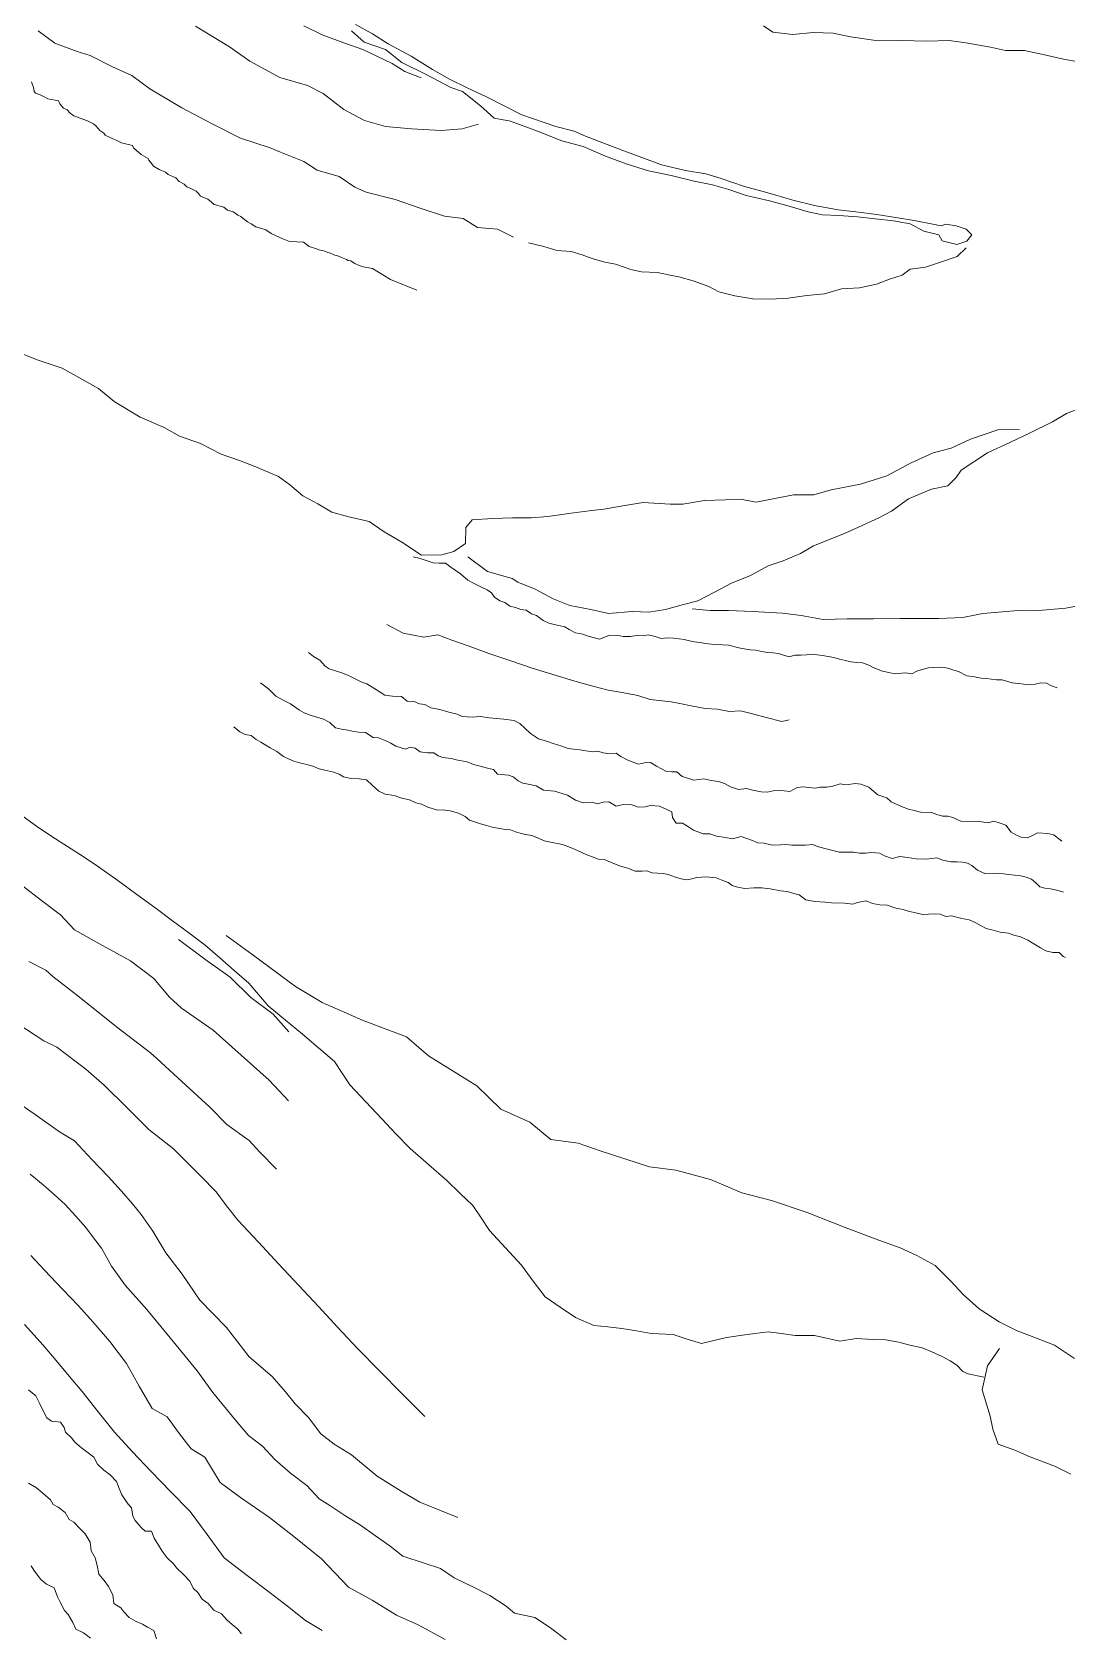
# Model space of a CAD drawing. Extents: x 683321 to 688873, y 7661944 to 7668387.
# Drawn here: x 687029.7 to 687240.8, y 7667117 to 7667443.6 of the extents above; entities that cross this region are included whole.
import ezdxf

# ---------------------------------------------------------------- set-up
doc = ezdxf.new("R2010")
doc.units = 0
doc.header["$MEASUREMENT"] = 0
doc.layers.add('01 CRESTA_Line', color=3, linetype='Continuous', lineweight=20)

msp = doc.modelspace()

# ---------------------------------------------------------------- linework, layer by layer
at = {"layer": '01 CRESTA_Line'}
for points in [[(687127.88, 7667401.73, 4240.23), (687124.66, 7667403.33, 4240.25), (687120.54, 7667403.69, 4240.28), (687117.65, 7667405.52, 4240.34), (687113.86, 7667405.98, 4240.35), (687108.85, 7667407.65, 4240.36), (687103.75, 7667409.41, 4240.38), (687097.85, 7667410.92, 4240.43), (687095.54, 7667411.93, 4240.46), (687092.33, 7667414.06, 4240.48), (687087.86, 7667415.35, 4240.49), (687085.11, 7667417.15, 4240.49), (687080.35, 7667419.04, 4240.49), (687078.23, 7667419.92, 4240.47), (687072.19, 7667421.93, 4240.45), (687066.42, 7667424.83, 4240.4), (687060.23, 7667428.11, 4240.38), (687053.68, 7667431.97, 4240.38), (687050.07, 7667434.67, 4240.38), (687046.12, 7667436.44, 4240.45), (687041.53, 7667438.74, 4240.54), (687038.92, 7667439.61, 4240.58), (687034.35, 7667441.32, 4240.63), (687030.95, 7667443.78, 4240.64)], [(687120.76, 7667424.75, 4251.59), (687117.41, 7667423.8, 4251.8), (687113.16, 7667423.48, 4251.92), (687107.13, 7667423.8, 4252.32), (687101.78, 7667424.29, 4252.93), (687097.52, 7667425.53, 4252.88), (687093.26, 7667427.76, 4252.82), (687089.08, 7667431.02, 4252.76), (687085.9, 7667432.68, 4252.72), (687080.22, 7667434.28, 4252.65), (687074.14, 7667437.64, 4252.57), (687069.97, 7667440.56, 4252.51), (687063.06, 7667444.78, 4252.41)], [(687109.05, 7667434.22, 4252.96), (687105.77, 7667435.48, 4253.3), (687103.14, 7667437.11, 4253.67), (687100, 7667438.64, 4254.04), (687097.16, 7667440, 4254.34), (687093.29, 7667441.36, 4254.72), (687088.9, 7667443, 4255.14), (687085.15, 7667444.85, 4255.57)], [(687095.68, 7667445.09, 4256.82), (687099.15, 7667443.16, 4256.4), (687102.33, 7667441.15, 4255.99), (687107, 7667438.62, 4255.45), (687111.36, 7667435.92, 4254.74), (687114.82, 7667433.96, 4254.34), (687118.44, 7667432.19, 4253.98), (687122.4, 7667430.33, 4253.61), (687126, 7667428.49, 4253.34), (687129.59, 7667426.66, 4253.01), (687134.34, 7667425.05, 4252.54), (687136.57, 7667424.28, 4252.33), (687140.26, 7667423.31, 4251.92), (687142.61, 7667422.32, 4251.75), (687146.15, 7667420.99, 4251.41), (687149.84, 7667419.54, 4251.13), (687153.53, 7667418.19, 4250.73), (687158.12, 7667416.5, 4250.28), (687163, 7667415.32, 4249.67), (687167.15, 7667414.62, 4249.13), (687170.28, 7667413.67, 4248.81), (687175.02, 7667412.04, 4248.41), (687178.54, 7667411.13, 4247.9), (687181.23, 7667410.38, 4247.62), (687184.89, 7667409.27, 4247.42), (687189.33, 7667408.19, 4247.08), (687194.13, 7667407.31, 4246.54), (687197.74, 7667406.88, 4246.23), (687202.06, 7667406.32, 4245.94), (687206.33, 7667405.66, 4245.5), (687209.63, 7667405.12, 4245.28), (687213.81, 7667404.28, 4244.8), (687215.16, 7667404.05, 4244.51), (687216.1, 7667404.39, 4243.95), (687218.25, 7667404.01, 4243.72), (687220.27, 7667403.35, 4243.45), (687221.38, 7667402.2, 4243.26), (687220.38, 7667400.89, 4243.24), (687218.38, 7667400.22, 4243.31), (687215.35, 7667400.99, 4243.59), (687214.7, 7667402.17, 4244.3), (687211.59, 7667402.97, 4244.82), (687208.81, 7667404.45, 4245.26), (687205.42, 7667405.02, 4245.51), (687201.69, 7667405.42, 4245.83), (687198.12, 7667405.83, 4246.08), (687194.25, 7667406.16, 4246.46), (687190.95, 7667406.25, 4246.78), (687188.01, 7667406.89, 4247), (687183.69, 7667408.19, 4247.3), (687180.14, 7667409.13, 4247.68), (687175.39, 7667410.18, 4248.14), (687171.85, 7667411.43, 4248.54), (687168.51, 7667412.42, 4248.85), (687164.74, 7667413.17, 4249.35), (687160.09, 7667414.3, 4249.96), (687155.45, 7667415.23, 4250.4), (687150.86, 7667416.66, 4250.91), (687146.65, 7667418.22, 4251.25), (687142.11, 7667420.22, 4251.66), (687137.75, 7667421.35, 4252.11), (687132.81, 7667423.35, 4252.57), (687127.3, 7667425.36, 4253.09), (687123.93, 7667425.99, 4253.47), (687121.15, 7667428.48, 4253.62), (687117.5, 7667431.41, 4253.89), (687115.12, 7667432.27, 4254.23), (687110.06, 7667434.88, 4254.86), (687105.12, 7667437.33, 4255.53), (687101.81, 7667440.02, 4255.93), (687097.47, 7667441.46, 4256.53), (687094.85, 7667443.81, 4256.86)], [(687178.94, 7667444.83, 4250.05), (687180.83, 7667443.5, 4250.02), (687184.88, 7667443.08, 4249.98), (687189.04, 7667443.47, 4249.95), (687193.11, 7667443.31, 4249.86), (687196.63, 7667442.61, 4249.65), (687202.28, 7667441.79, 4249.77), (687207.08, 7667441.86, 4249.72), (687212.26, 7667441.71, 4249.72), (687216.82, 7667441.82, 4249.74), (687220.17, 7667441.36, 4249.75), (687225.25, 7667440.49, 4249.8), (687228.25, 7667439.76, 4249.86), (687232.14, 7667439.76, 4249.87), (687236.21, 7667438.93, 4249.94), (687240.12, 7667438.03, 4249.98), (687243.19, 7667437.46, 4250)], [(687108.16, 7667390.9, 4230.79), (687102.84, 7667393.1, 4230.6), (687099.16, 7667395.35, 4230.48), (687097.24, 7667395.63, 4231.02), (687096.39, 7667395.94, 4231.07), (687095.55, 7667396.32, 4231.17), (687095.19, 7667396.55, 4231.28), (687094.73, 7667396.89, 4231.19), (687094.16, 7667396.98, 4231.17), (687093.85, 7667397.13, 4231.1), (687093.13, 7667397.4, 4231.2), (687092.53, 7667397.7, 4231.07), (687092.01, 7667397.91, 4231.09), (687091.45, 7667398.05, 4231.03), (687090.57, 7667398.46, 4230.99), (687090.02, 7667398.59, 4231.04), (687089.42, 7667398.88, 4231.08), (687088.22, 7667399.15, 4231.11), (687087.93, 7667399.27, 4231.09), (687086.25, 7667399.84, 4231.09), (687085.08, 7667400.68, 4231.04), (687083.73, 7667400.78, 4231.04), (687082.18, 7667400.82, 4230.97), (687080.87, 7667401.37, 4230.89), (687079.46, 7667401.96, 4230.78), (687078.46, 7667402.49, 4230.63), (687077.38, 7667403.22, 4230.55), (687076.49, 7667403.49, 4230.48), (687075.31, 7667403.84, 4230.55), (687074.39, 7667404.45, 4230.57), (687073.64, 7667404.87, 4230.44), (687073.1, 7667405.25, 4230.4), (687072.26, 7667405.91, 4230.49), (687071.64, 7667406.19, 4230.44), (687071.15, 7667406.61, 4230.33), (687070.7, 7667406.85, 4230.27), (687069.54, 7667407.23, 4230.25), (687068.82, 7667407.86, 4230.1), (687066.85, 7667408.37, 4230.26), (687066.28, 7667408.87, 4230.21), (687065.57, 7667409.47, 4230.07), (687064.03, 7667410.09, 4230.19), (687063.62, 7667410.59, 4230.14), (687063.14, 7667411.08, 4230.15), (687062.05, 7667411.61, 4230.32), (687061.28, 7667412.01, 4230.42), (687060.72, 7667412.51, 4230.41), (687059.67, 7667413.06, 4230.42), (687059, 7667413.83, 4230.58), (687057.43, 7667414.53, 4230.69), (687056.88, 7667414.97, 4230.67), (687055.59, 7667415.5, 4230.63), (687054.44, 7667416.21, 4230.44), (687054.1, 7667416.7, 4230.45), (687053.52, 7667417.4, 4230.4), (687053.34, 7667417.75, 4230.34), (687051.93, 7667418.58, 4230.4), (687050.95, 7667419.46, 4230.32), (687050.41, 7667419.96, 4230.29), (687050.18, 7667420.42, 4230.16), (687047.9, 7667420.98, 4230.49), (687046.82, 7667421.48, 4230.38), (687046.18, 7667421.78, 4230.3), (687045.74, 7667421.96, 4230.2), (687044.57, 7667422.52, 4230.17), (687044.3, 7667422.95, 4230.05), (687043.49, 7667423.45, 4230.08), (687043.16, 7667423.86, 4230.09), (687042.72, 7667424.41, 4230.01), (687042.24, 7667424.84, 4230.03), (687041.03, 7667425.45, 4230.08), (687038.56, 7667426.36, 4229.94), (687038.18, 7667426.49, 4229.95), (687037.47, 7667426.98, 4229.96), (687036.85, 7667427.66, 4229.94), (687036.13, 7667428.03, 4230.07), (687035.38, 7667428.9, 4229.99), (687035.05, 7667429.51, 4229.97), (687034.37, 7667429.69, 4229.96), (687032.93, 7667429.93, 4230.15), (687032.13, 7667430.37, 4230.02), (687031.36, 7667430.72, 4229.94), (687030.37, 7667431.08, 4229.88), (687030.1, 7667431.4, 4229.89), (687029.98, 7667432.3, 4229.67), (687029.75, 7667432.78, 4229.78), (687029.59, 7667433.43, 4229.73)], [(687131, 7667400.54, 4240.23), (687134.08, 7667399.81, 4240.24), (687136.73, 7667398.97, 4240.24), (687139.67, 7667398.77, 4240.24), (687141.89, 7667398.09, 4240.23), (687143.96, 7667397.37, 4240.23), (687146.56, 7667396.62, 4240.24), (687148.7, 7667396.18, 4240.26), (687151.85, 7667395.13, 4240.32), (687154.04, 7667394.64, 4240.35), (687157.23, 7667394.52, 4240.44), (687160.53, 7667393.85, 4240.51), (687161.61, 7667393.61, 4240.43), (687164.53, 7667392.83, 4240.48), (687167.75, 7667391.63, 4240.51), (687169.83, 7667390.54, 4240.53), (687173.07, 7667389.76, 4240.55), (687176.72, 7667389.15, 4240.58), (687180.31, 7667389.09, 4240.6), (687183.92, 7667389.28, 4240.63), (687187.76, 7667389.82, 4240.66), (687191.38, 7667390.14, 4240.7), (687194.84, 7667391.17, 4240.72), (687198.51, 7667391.35, 4240.73), (687201.93, 7667392.12, 4240.73), (687204.64, 7667393.13, 4240.73), (687207.23, 7667393.97, 4240.78), (687208.8, 7667395.19, 4240.87), (687211.94, 7667395.57, 4240.95), (687214.99, 7667396.6, 4241.12), (687218.42, 7667397.78, 4241.24), (687220.27, 7667399.55, 4241.92)], [(687025.48, 7667378.82, 4226.2), (687030.71, 7667376.67, 4226.72), (687035.85, 7667374.99, 4226.95), (687043.27, 7667370.83, 4227.82), (687046.47, 7667368.16, 4227.79), (687051.77, 7667364.98, 4228.81), (687056.64, 7667362.91, 4228.82), (687059.79, 7667361.09, 4229.13), (687064.08, 7667359.6, 4229.38), (687068.24, 7667357.44, 4229.89), (687072.04, 7667356.12, 4230.14), (687075.33, 7667354.85, 4230.52), (687079.93, 7667352.87, 4230.96), (687082.21, 7667351.26, 4230.92), (687084.9, 7667348.94, 4230.72), (687087.98, 7667347.34, 4231.11), (687090.85, 7667345.58, 4231.08), (687094.28, 7667344.63, 4231.79), (687098.45, 7667343.72, 4231.8), (687101.52, 7667341.62, 4231.71), (687105.11, 7667339.51, 4231.56), (687109.12, 7667336.85, 4231.2), (687113.26, 7667336.89, 4231.49), (687115.76, 7667337.58, 4232.07), (687118.09, 7667339.2, 4232.45), (687118.21, 7667342.51, 4232.14), (687119.45, 7667344.03, 4232.08), (687123.61, 7667344.32, 4233.37), (687127.7, 7667344.44, 4233.49), (687131.59, 7667344.43, 4233.64), (687134.92, 7667344.74, 4233.71), (687139.7, 7667345.4, 4234.09), (687143.92, 7667345.98, 4234.89), (687146.33, 7667346.25, 4234.95), (687150.61, 7667347, 4235.36), (687154.36, 7667347.56, 4235.57), (687159.89, 7667347.23, 4236.34), (687162.47, 7667347.22, 4236.41), (687166.88, 7667348.01, 4236.73), (687171.16, 7667348.11, 4236.66), (687174.24, 7667348.26, 4237.27), (687177.32, 7667347.65, 4237.73), (687180.52, 7667348.26, 4238.05), (687185.05, 7667349.16, 4238.69), (687189.17, 7667349.16, 4238.83), (687192.74, 7667350.14, 4239.25), (687198.7, 7667351.33, 4239.65), (687204.09, 7667353, 4240.32), (687209.01, 7667355.67, 4240.87), (687213.54, 7667357.69, 4241.21), (687217.18, 7667358.7, 4241.86), (687221.16, 7667360.47, 4242.13), (687226.94, 7667362.48, 4242.47), (687231.13, 7667362.4, 4242.48)], [(687118.56, 7667336.47, 4233.73), (687122.6, 7667333.53, 4234.04), (687127.63, 7667332.09, 4233.93), (687128.8, 7667331.35, 4233.9), (687132.33, 7667329.89, 4233.96), (687136.03, 7667327.93, 4234.13), (687139.39, 7667326.58, 4234.21), (687143.65, 7667325.73, 4234.22), (687147.26, 7667324.93, 4234.28), (687152.13, 7667325.35, 4234.98), (687155.53, 7667325.22, 4235.33), (687158.91, 7667325.77, 4235.44), (687162.57, 7667326.75, 4236.37), (687165.52, 7667327.54, 4236.7), (687168.92, 7667329.31, 4237.02), (687172.38, 7667331.11, 4236.78), (687176.23, 7667332.66, 4236.7), (687179.87, 7667334.65, 4236.92), (687182.9, 7667335.65, 4237.2), (687186.47, 7667337.18, 4237.81), (687189.09, 7667338.77, 4237.91), (687195.41, 7667341.23, 4239.03), (687198.32, 7667342.57, 4239.56), (687202.43, 7667344.44, 4240.06), (687205.05, 7667345.8, 4240.32), (687208.51, 7667348.32, 4240.44), (687213.18, 7667350.28, 4241.2), (687216.54, 7667351.01, 4241.22), (687218.23, 7667352.7, 4241.31), (687219.26, 7667354.16, 4240.73), (687224.62, 7667357.73, 4241.44), (687229.3, 7667359.89, 4241.66), (687233.07, 7667361.63, 4242.28), (687237.88, 7667364.03, 4243), (687240.76, 7667365.76, 4242.95), (687245.31, 7667367.48, 4242.91)], [(687238.8, 7667309.77, 4230), (687237.67, 7667310.17, 4230), (687236.68, 7667310.76, 4230), (687235.5, 7667310.82, 4230), (687234.35, 7667310.52, 4230), (687233.23, 7667310.44, 4230), (687232.04, 7667310.54, 4230), (687230.85, 7667310.65, 4230), (687229.63, 7667310.82, 4230), (687227.62, 7667311.38, 4230), (687226.46, 7667311.42, 4230), (687224.38, 7667311.68, 4230), (687223.35, 7667311.75, 4230), (687221.64, 7667312.08, 4230), (687220.42, 7667312.22, 4230), (687218.83, 7667313.05, 4230), (687216.92, 7667313.65, 4230), (687215.9, 7667313.89, 4230), (687214.8, 7667313.97, 4230), (687213.62, 7667313.94, 4230), (687212.55, 7667313.85, 4230), (687211.28, 7667313.54, 4230), (687210.18, 7667313.19, 4230), (687209.17, 7667312.6, 4230), (687207.79, 7667312.83, 4230), (687205.67, 7667312.62, 4230), (687204.5, 7667312.89, 4230), (687203.17, 7667313.15, 4230), (687201.31, 7667313.94, 4230), (687200.38, 7667314.4, 4230), (687199.13, 7667314.86, 4230), (687197.92, 7667314.91, 4230), (687196.72, 7667315.09, 4230), (687195.63, 7667315.34, 4230), (687194.44, 7667315.63, 4230), (687193.27, 7667315.96, 4230), (687190.92, 7667316.35, 4230), (687188.78, 7667316.64, 4230), (687187.69, 7667316.54, 4230), (687186.55, 7667316.41, 4230), (687185.33, 7667316.41, 4230), (687184.14, 7667316.09, 4230), (687182.96, 7667316.47, 4230), (687181.95, 7667316.78, 4230), (687180.79, 7667316.94, 4230), (687179.76, 7667316.95, 4230), (687178.54, 7667317.22, 4230), (687177.37, 7667317.46, 4230), (687176.22, 7667317.5, 4230), (687174.98, 7667317.74, 4230), (687173.9, 7667317.96, 4230), (687171.8, 7667318.47, 4230), (687170.56, 7667318.55, 4230), (687169.46, 7667318.62, 4230), (687168.31, 7667318.67, 4230), (687167.07, 7667318.81, 4230), (687165.94, 7667319, 4230), (687164.81, 7667319.19, 4230), (687163.8, 7667319.37, 4230), (687162.71, 7667319.66, 4230), (687161.7, 7667319.76, 4230), (687160.53, 7667319.91, 4230), (687159.38, 7667319.98, 4230), (687158.06, 7667319.81, 4230), (687156.81, 7667320.27, 4230), (687155.36, 7667320.58, 4230), (687154.33, 7667320.39, 4230), (687153, 7667320.45, 4230), (687151.75, 7667320.27, 4230), (687150.28, 7667320.22, 4230), (687149.04, 7667320.53, 4230), (687147.36, 7667320.43, 4230), (687145.46, 7667319.69, 4230), (687143.12, 7667320.32, 4230), (687142.03, 7667320.69, 4230), (687140.58, 7667320.97, 4230), (687139.25, 7667321.69, 4230), (687138.35, 7667322.24, 4230), (687137.06, 7667322.52, 4230), (687135.1, 7667322.95, 4230), (687133.99, 7667323.49, 4230), (687132.63, 7667324.56, 4230), (687131.61, 7667324.86, 4230), (687130.52, 7667325.59, 4230), (687129.43, 7667325.74, 4230), (687128.3, 7667326.16, 4230), (687127.15, 7667326.46, 4230), (687126.12, 7667327.19, 4230), (687125.1, 7667327.54, 4230), (687124.04, 7667328.25, 4230), (687123.4, 7667329.18, 4230), (687122.51, 7667329.8, 4230), (687121.5, 7667330.21, 4230), (687119.61, 7667331.17, 4230), (687118.57, 7667331.74, 4230), (687117.1, 7667333, 4230), (687116, 7667333.79, 4230), (687115.12, 7667334.42, 4230), (687114.04, 7667335.19, 4230), (687112.72, 7667335.22, 4230), (687111.5, 7667335.25, 4230), (687110.31, 7667335.67, 4230), (687108.89, 7667336.15, 4230), (687107.46, 7667336.49, 4230)], [(687243.87, 7667326.65, 4234.33), (687240.56, 7667326.05, 4234.76), (687234.25, 7667325.45, 4234.94), (687230.84, 7667325.55, 4234.72), (687227.69, 7667325.29, 4235), (687223.65, 7667324.97, 4235.13), (687219.61, 7667324.14, 4235.49), (687214.67, 7667323.95, 4235.88), (687210.11, 7667323.95, 4235.77), (687206.72, 7667323.95, 4235.37), (687201.33, 7667323.88, 4236.01), (687195.99, 7667323.88, 4236.48), (687191.07, 7667323.7, 4236.43), (687186.6, 7667324.51, 4236.28), (687182.77, 7667325, 4236.12), (687176.66, 7667325.33, 4235.93), (687171.78, 7667325.54, 4235.67), (687168, 7667325.54, 4235.64), (687164.34, 7667325.86, 4235.56)], [(687184.17, 7667303.24, 4221.45), (687182.67, 7667302.89, 4221.33), (687179.44, 7667303.74, 4221.34), (687176.92, 7667304.37, 4221.17), (687174.22, 7667305.11, 4221.18), (687172, 7667304.96, 4221.36), (687169.54, 7667305.41, 4221.53), (687167.04, 7667305.59, 4221.35), (687164.52, 7667306.03, 4221.41), (687161.84, 7667306.6, 4221.7), (687160.09, 7667306.9, 4221.69), (687155.78, 7667307.4, 4221.7), (687153.26, 7667308.22, 4221.76), (687150.1, 7667308.8, 4221.68), (687147.24, 7667309.28, 4221.69), (687144.06, 7667310.12, 4221.67), (687140.91, 7667311.02, 4221.62), (687136.58, 7667312.29, 4221.32), (687131.72, 7667313.78, 4221.29), (687127.35, 7667315.26, 4221.32), (687122.88, 7667316.77, 4221.26), (687118.89, 7667318.26, 4221.26), (687115.32, 7667319.53, 4221.21), (687112.46, 7667320.56, 4221.18), (687109.62, 7667320.13, 4221.21), (687105.38, 7667320.94, 4221.24), (687102.04, 7667322.71, 4221.11)], [(687086.09, 7667316.98, 4210), (687087.13, 7667316.18, 4210), (687088.37, 7667315.42, 4210), (687089.46, 7667314.21, 4210), (687090.32, 7667313.65, 4210), (687091.82, 7667313.18, 4210), (687092.91, 7667312.86, 4210), (687094.35, 7667312.2, 4210), (687095.63, 7667311.64, 4210), (687096.97, 7667310.95, 4210), (687098, 7667310.6, 4210), (687099.4, 7667309.69, 4210), (687100.73, 7667308.9, 4210), (687101.64, 7667308.29, 4210), (687103.23, 7667308.1, 4210), (687105.06, 7667308.01, 4210), (687106.22, 7667307.08, 4210), (687107.63, 7667306.96, 4210), (687108.71, 7667306.53, 4210), (687109.81, 7667306.36, 4210), (687111.07, 7667305.7, 4210), (687112.86, 7667305.36, 4210), (687114.69, 7667304.83, 4210), (687116.39, 7667304.39, 4210), (687117.44, 7667303.96, 4210), (687119.44, 7667303.8, 4210), (687121.1, 7667303.9, 4210), (687122.93, 7667303.64, 4210), (687125.96, 7667303.35, 4210), (687128.03, 7667303.09, 4210), (687129.17, 7667302.5, 4210), (687130.24, 7667301.54, 4210), (687131.4, 7667300.46, 4210), (687133.02, 7667299.39, 4210), (687134.85, 7667298.84, 4210), (687135.98, 7667298.41, 4210), (687137.77, 7667297.85, 4210), (687139.08, 7667297.42, 4210), (687140.16, 7667297.23, 4210), (687141.43, 7667297.14, 4210), (687142.68, 7667296.9, 4210), (687144.01, 7667296.71, 4210), (687145.12, 7667296.84, 4210), (687146.19, 7667296.49, 4210), (687147.59, 7667296.28, 4210), (687148.82, 7667296.45, 4210), (687149.81, 7667295.76, 4210), (687151.07, 7667295.1, 4210), (687152.31, 7667294.59, 4210), (687153.44, 7667294.21, 4210), (687154.64, 7667294.47, 4210), (687155.84, 7667294.56, 4210), (687157.1, 7667293.8, 4210), (687159.11, 7667292.7, 4210), (687160.2, 7667292.63, 4210), (687161.23, 7667292.61, 4210), (687162.32, 7667291.71, 4210), (687163.65, 7667291.3, 4210), (687164.7, 7667290.91, 4210), (687166.71, 7667291.22, 4210), (687168.23, 7667290.87, 4210), (687169.74, 7667290.64, 4210), (687170.97, 7667290.28, 4210), (687172.21, 7667289.55, 4210), (687173.81, 7667289.05, 4210), (687175.45, 7667289.21, 4210), (687176.74, 7667288.9, 4210), (687178.46, 7667288.58, 4210), (687179.68, 7667288.49, 4210), (687180.9, 7667288.77, 4210), (687182.14, 7667288.81, 4210), (687183.16, 7667288.74, 4210), (687184.28, 7667288.66, 4210), (687185.8, 7667289.43, 4210), (687186.97, 7667289.6, 4210), (687189.46, 7667289.34, 4210), (687190.5, 7667289.48, 4210), (687191.85, 7667289.48, 4210), (687193.06, 7667289.69, 4210), (687194.56, 7667290.19, 4210), (687195.69, 7667290.02, 4210), (687197.68, 7667290.24, 4210), (687198.78, 7667290.15, 4210), (687200.41, 7667289.48, 4210), (687201.44, 7667288.62, 4210), (687202.26, 7667287.97, 4210), (687204.06, 7667287.31, 4210), (687204.97, 7667286.51, 4210), (687207.04, 7667285.57, 4210), (687208.48, 7667285.01, 4210), (687209.63, 7667284.75, 4210), (687210.92, 7667284.43, 4210), (687213.21, 7667284.34, 4210), (687214.25, 7667283.91, 4210), (687215.4, 7667283.59, 4210), (687216.55, 7667283.59, 4210), (687217.53, 7667283.33, 4210), (687219.2, 7667282.59, 4210), (687220.93, 7667282.49, 4210), (687222.47, 7667282.59, 4210), (687224.72, 7667282.23, 4210), (687225.9, 7667282.56, 4210), (687227.16, 7667282.17, 4210), (687228.38, 7667281.74, 4210), (687229.45, 7667280.32, 4210), (687230.36, 7667279.8, 4210), (687231.64, 7667279.26, 4210), (687232.75, 7667279.18, 4210), (687233.92, 7667279.69, 4210), (687234.8, 7667280.18, 4210), (687236.93, 7667280.05, 4210), (687238.11, 7667279.81, 4210), (687239.13, 7667278.97, 4210), (687239.77, 7667278.52, 4210)], [(687240.09, 7667268.08, 4200), (687239.06, 7667268.42, 4200), (687237.44, 7667268.8, 4200), (687236.29, 7667268.92, 4200), (687235.29, 7667269.19, 4200), (687234.48, 7667270, 4200), (687233.57, 7667270.72, 4200), (687232.47, 7667271.15, 4200), (687231.38, 7667271.45, 4200), (687230.09, 7667271.53, 4200), (687228.99, 7667271.67, 4200), (687227.87, 7667271.84, 4200), (687226.7, 7667271.87, 4200), (687224.2, 7667271.83, 4200), (687222.57, 7667272.56, 4200), (687221.42, 7667273.5, 4200), (687220.53, 7667273.98, 4200), (687219.49, 7667274.22, 4200), (687218.4, 7667274.26, 4200), (687217.12, 7667274.26, 4200), (687215.5, 7667274.63, 4200), (687214.27, 7667275.07, 4200), (687212.14, 7667274.82, 4200), (687210.07, 7667274.9, 4200), (687208.26, 7667275.15, 4200), (687206.74, 7667275.34, 4200), (687205.13, 7667274.98, 4200), (687203.6, 7667275.51, 4200), (687202.62, 7667276.05, 4200), (687200.88, 7667276.19, 4200), (687199.77, 7667276.02, 4200), (687198.5, 7667276.03, 4200), (687197.29, 7667276.27, 4200), (687195.69, 7667276.28, 4200), (687194.34, 7667276.26, 4200), (687193.07, 7667276.61, 4200), (687191.39, 7667276.99, 4200), (687189.91, 7667277.43, 4200), (687188.97, 7667277.79, 4200), (687187.48, 7667277.69, 4200), (687185.97, 7667277.65, 4200), (687184.67, 7667277.65, 4200), (687183.45, 7667277.82, 4200), (687182.35, 7667277.76, 4200), (687180.67, 7667277.67, 4200), (687179.03, 7667278.1, 4200), (687177.75, 7667278.17, 4200), (687176.46, 7667278.68, 4200), (687174.32, 7667279.43, 4200), (687172.61, 7667278.98, 4200), (687171.18, 7667279.23, 4200), (687169.29, 7667279.52, 4200), (687167.93, 7667279.99, 4200), (687166.58, 7667279.98, 4200), (687164.63, 7667280.72, 4200), (687163.63, 7667281.44, 4200), (687162.36, 7667282.14, 4200), (687161.09, 7667282.17, 4200), (687160.36, 7667283.31, 4200), (687160.22, 7667284.48, 4200), (687159.2, 7667284.93, 4200), (687157.67, 7667285.63, 4200), (687155.84, 7667285.76, 4200), (687154.78, 7667285.51, 4200), (687153.44, 7667285.46, 4200), (687152.05, 7667285.92, 4200), (687150.27, 7667285.97, 4200), (687148.86, 7667285.62, 4200), (687147.34, 7667286.51, 4200), (687146.17, 7667286.42, 4200), (687145.02, 7667286.09, 4200), (687143.94, 7667286.48, 4200), (687142.09, 7667286.34, 4200), (687140.54, 7667286.85, 4200), (687138.94, 7667287.87, 4200), (687137.83, 7667288.24, 4200), (687136.27, 7667288.68, 4200), (687134.03, 7667288.92, 4200), (687132.52, 7667289.79, 4200), (687130.91, 7667290.13, 4200), (687129.83, 7667290.32, 4200), (687128.86, 7667290.81, 4200), (687127.81, 7667291.64, 4200), (687126.87, 7667291.98, 4200), (687124.67, 7667292.17, 4200), (687123.84, 7667293.12, 4200), (687122.58, 7667293.37, 4200), (687120.82, 7667293.87, 4200), (687119.74, 7667294.12, 4200), (687118.45, 7667294.71, 4200), (687116.2, 7667295.1, 4200), (687115.19, 7667295.36, 4200), (687113.48, 7667295.59, 4200), (687112.52, 7667295.87, 4200), (687111.66, 7667296.5, 4200), (687110.38, 7667296.5, 4200), (687108.88, 7667296.69, 4200), (687107.82, 7667297.45, 4200), (687106.84, 7667297.68, 4200), (687105.86, 7667297.23, 4200), (687103.9, 7667297.9, 4200), (687102.91, 7667298.49, 4200), (687101.73, 7667299.04, 4200), (687100.36, 7667299.58, 4200), (687099.27, 7667299.66, 4200), (687097.73, 7667300.69, 4200), (687096.34, 7667300.74, 4200), (687095.35, 7667300.85, 4200), (687094.13, 7667301.16, 4200), (687092.84, 7667301.37, 4200), (687091.6, 7667301.61, 4200), (687090.44, 7667302.67, 4200), (687089.15, 7667303.35, 4200), (687086.64, 7667304.11, 4200), (687085.23, 7667304.7, 4200), (687084.22, 7667305.25, 4200), (687082.44, 7667306.48, 4200), (687081.21, 7667307.12, 4200), (687079.42, 7667308.1, 4200), (687078.67, 7667308.8, 4200), (687077.91, 7667309.54, 4200), (687076.27, 7667310.8, 4200)], [(687070.82, 7667301.82, 4190), (687072.1, 7667300.82, 4190), (687073.17, 7667300.28, 4190), (687074.36, 7667300.06, 4190), (687075.39, 7667299.23, 4190), (687076.34, 7667298.68, 4190), (687078.27, 7667297.52, 4190), (687079.59, 7667296.8, 4190), (687080.98, 7667295.74, 4190), (687082.14, 7667295.2, 4190), (687083.11, 7667294.84, 4190), (687084.53, 7667294.4, 4190), (687085.77, 7667294.13, 4190), (687086.95, 7667293.77, 4190), (687088.23, 7667293.27, 4190), (687089.41, 7667292.97, 4190), (687091.27, 7667292.54, 4190), (687092.37, 7667292.19, 4190), (687093.23, 7667291.63, 4190), (687094.73, 7667291.3, 4190), (687096.4, 7667291.22, 4190), (687097.9, 7667291.01, 4190), (687099.09, 7667289.94, 4190), (687100.42, 7667288.72, 4190), (687101.75, 7667288.05, 4190), (687103.58, 7667287.84, 4190), (687105.11, 7667287.24, 4190), (687106.71, 7667286.96, 4190), (687107.97, 7667286.31, 4190), (687109.17, 7667286.03, 4190), (687110.4, 7667285.43, 4190), (687112.37, 7667284.85, 4190), (687113.52, 7667284.89, 4190), (687115, 7667284.71, 4190), (687116.67, 7667284.19, 4190), (687118.03, 7667283.52, 4190), (687118.93, 7667282.75, 4190), (687121.14, 7667282.01, 4190), (687122.41, 7667281.66, 4190), (687123.8, 7667281.25, 4190), (687125.11, 7667281.06, 4190), (687126.19, 7667280.9, 4190), (687127.27, 7667280.78, 4190), (687128.3, 7667280.41, 4190), (687129.29, 7667280.13, 4190), (687130.33, 7667279.87, 4190), (687131.64, 7667279.66, 4190), (687133.13, 7667279.04, 4190), (687134.16, 7667278.54, 4190), (687135.8, 7667278.21, 4190), (687137.93, 7667277.79, 4190), (687139.56, 7667277.2, 4190), (687140.97, 7667276.61, 4190), (687142.85, 7667275.72, 4190), (687144.04, 7667275.28, 4190), (687145.21, 7667274.82, 4190), (687146.6, 7667274.68, 4190), (687147.69, 7667274.23, 4190), (687148.84, 7667273.74, 4190), (687149.92, 7667273.34, 4190), (687151.21, 7667272.97, 4190), (687152.74, 7667272.36, 4190), (687154.13, 7667272.4, 4190), (687155.16, 7667272.42, 4190), (687156.1, 7667272.03, 4190), (687158.46, 7667271.89, 4190), (687159.46, 7667271.7, 4190), (687160.95, 7667271.18, 4190), (687162.1, 7667270.84, 4190), (687163.19, 7667270.58, 4190), (687164.27, 7667270.8, 4190), (687165.29, 7667271.11, 4190), (687167.22, 7667271.24, 4190), (687169.22, 7667271.01, 4190), (687170.58, 7667270.45, 4190), (687171.67, 7667270.07, 4190), (687172.53, 7667269.45, 4190), (687173.63, 7667269.09, 4190), (687175.07, 7667268.84, 4190), (687176.93, 7667268.94, 4190), (687178.6, 7667268.95, 4190), (687180.28, 7667268.78, 4190), (687182.36, 7667268.36, 4190), (687183.72, 7667268.21, 4190), (687185.13, 7667267.85, 4190), (687186.17, 7667267.54, 4190), (687187.53, 7667266.53, 4190), (687189.37, 7667266.19, 4190), (687191.47, 7667266.07, 4190), (687192.81, 7667265.93, 4190), (687195.42, 7667265.84, 4190), (687197.11, 7667265.62, 4190), (687198.06, 7667265.95, 4190), (687199.88, 7667266.32, 4190), (687201.15, 7667265.79, 4190), (687202.66, 7667265.51, 4190), (687204.13, 7667265.42, 4190), (687205.92, 7667264.83, 4190), (687207.4, 7667264.58, 4190), (687208.4, 7667264.19, 4190), (687209.65, 7667263.94, 4190), (687211.42, 7667263.5, 4190), (687213.7, 7667263.7, 4190), (687214.98, 7667263.62, 4190), (687216.11, 7667263.15, 4190), (687217.26, 7667263.23, 4190), (687219.36, 7667262.72, 4190), (687220.85, 7667262.42, 4190), (687222.22, 7667261.84, 4190), (687223.31, 7667261.21, 4190), (687224.34, 7667260.71, 4190), (687225.74, 7667260.37, 4190), (687227.16, 7667259.92, 4190), (687228.89, 7667259.75, 4190), (687230, 7667259.3, 4190), (687231.34, 7667258.96, 4190), (687232.82, 7667258.32, 4190), (687233.75, 7667257.78, 4190), (687235.45, 7667256.73, 4190), (687236.49, 7667256.12, 4190), (687237.96, 7667255.77, 4190), (687239.21, 7667255.79, 4190), (687240.06, 7667254.96, 4190), (687240.5, 7667254.77, 4190)], [(687223.87, 7667169.16, 4181.41), (687220.64, 7667169.86, 4181.39), (687219.56, 7667170.27, 4181.38), (687218.38, 7667171.63, 4181.36), (687216.98, 7667172.5, 4181.35), (687215.38, 7667173.36, 4181.34), (687213.26, 7667174.34, 4181.32), (687211.26, 7667175.11, 4181.31), (687208.74, 7667175.67, 4181.29), (687206.49, 7667176.32, 4181.27), (687203.78, 7667176.77, 4181.25), (687201.25, 7667176.86, 4181.23), (687197.8, 7667177.02, 4181.21), (687194.46, 7667176.52, 4181.18), (687189.31, 7667177.63, 4181.14), (687185.34, 7667177.65, 4181.11), (687182.58, 7667178.04, 4181.2), (687179.83, 7667178.43, 4181.29), (687175.6, 7667177.83, 4181.15), (687171.36, 7667177.23, 4181.01), (687168.8, 7667176.63, 4181.11), (687166.25, 7667176.02, 4181.2), (687163.36, 7667176.92, 4181.01), (687160.47, 7667177.82, 4180.83), (687155.97, 7667178.05, 4181.14), (687153, 7667178.58, 4181.06), (687150.03, 7667179.11, 4180.98), (687147.15, 7667179.4, 4180.97), (687144.27, 7667179.68, 4180.96), (687140.53, 7667181.33, 4181.13), (687137.45, 7667183.43, 4181.13), (687134.36, 7667185.53, 4181.13), (687131.95, 7667188.75, 4181.15), (687129.54, 7667191.97, 4181.16), (687126.26, 7667195.54, 4181.21), (687122.98, 7667199.1, 4181.26), (687121.29, 7667201.62, 4181.24), (687119.6, 7667204.14, 4181.22), (687116.94, 7667206.71, 4181.23), (687114.28, 7667209.27, 4181.23), (687110.54, 7667212.55, 4181.22), (687106.8, 7667215.82, 4181.2), (687103.92, 7667218.82, 4181.15), (687101.04, 7667221.82, 4181.11), (687097.77, 7667225.31, 4181.02), (687094.51, 7667228.8, 4180.93), (687092.94, 7667231.17, 4180.82), (687091.37, 7667233.54, 4180.7), (687088.12, 7667236.33, 4180.77), (687084.88, 7667239.11, 4180.84), (687081.37, 7667242.01, 4180.78), (687077.87, 7667244.91, 4180.72), (687075.88, 7667247.22, 4180.55), (687073.89, 7667249.54, 4180.38), (687070.93, 7667252.11, 4180.45), (687067.97, 7667254.69, 4180.52), (687065, 7667257.26, 4180.59), (687061.67, 7667259.76, 4180.62), (687058.33, 7667262.26, 4180.64), (687055, 7667264.76, 4180.66), (687051.09, 7667267.6, 4180.65), (687047.17, 7667270.44, 4180.64), (687043.26, 7667273.27, 4180.63), (687040.09, 7667275.34, 4180.68), (687036.92, 7667277.41, 4180.73), (687033.75, 7667279.48, 4180.79), (687030.59, 7667281.54, 4180.84), (687027.84, 7667283.54, 4180.74)], [(687027.72, 7667269.36, 4170.44), (687031.61, 7667266.4, 4170.44), (687035.5, 7667263.45, 4170.43), (687038.33, 7667260.38, 4170.38), (687044.05, 7667257.22, 4170.35), (687049.76, 7667254.06, 4170.27), (687054.52, 7667250.51, 4170.14), (687057.75, 7667246.66, 4170.11), (687060.14, 7667244.43, 4170.1), (687066.63, 7667239.96, 4170.04), (687072.35, 7667234.86, 4169.98), (687078.07, 7667229.76, 4170), (687082.03, 7667225.49, 4170.04)], [(687059.59, 7667258.44, 4180.16), (687064.95, 7667254.4, 4180.16), (687070.13, 7667250.75, 4180.15), (687074.3, 7667246.61, 4180.17), (687078.85, 7667243.17, 4180.23), (687082.1, 7667239.6, 4180.22)], [(687242.37, 7667172.95, 4182.49), (687238.27, 7667175.65, 4182.51), (687234.64, 7667177.08, 4182.28), (687230.63, 7667178.6, 4182.54), (687226.96, 7667180.47, 4182.75), (687222.92, 7667183.07, 4182.73), (687219.67, 7667185.98, 4182.71), (687217.12, 7667188.74, 4182.61), (687213.9, 7667191.9, 4182.04), (687210.21, 7667193.98, 4181.71), (687206.8, 7667195.53, 4181.8), (687202.41, 7667197.09, 4182.12), (687195.57, 7667199.68, 4182.04), (687187.82, 7667202.76, 4182.48), (687180.56, 7667205.2, 4182.2), (687174.52, 7667206.74, 4182.42), (687168.09, 7667209.47, 4182.33), (687161, 7667211.41, 4182.25), (687155.66, 7667212.09, 4182.57), (687145.8, 7667215.22, 4182.49), (687141.08, 7667216.86, 4182.45), (687135.51, 7667217.63, 4182.46), (687131.26, 7667221.17, 4182.57), (687125.34, 7667223.84, 4182.52), (687120.44, 7667228.6, 4182.33), (687110.59, 7667234.72, 4181.92), (687106.1, 7667238.6, 4182.08), (687097.25, 7667241.94, 4182.2), (687088.86, 7667245.56, 4181.85), (687083.4, 7667248.82, 4181.99), (687074.53, 7667255.44, 4181.3), (687069.26, 7667259.22, 4181.88)], [(687079.53, 7667211.59, 4160.18), (687076.14, 7667215.06, 4160.35), (687073.99, 7667217.43, 4160.5), (687069.42, 7667220.72, 4160.56), (687065.92, 7667224.24, 4160.42), (687059.44, 7667230.21, 4160.28), (687055.15, 7667234.17, 4160.14), (687053.83, 7667235.29, 4160.08), (687046.9, 7667240.59, 4159.98), (687039, 7667246.94, 4160), (687033.89, 7667250.9, 4160.04), (687032.48, 7667252.17, 4160.02), (687029.06, 7667253.97, 4160.03)], [(687023.46, 7667243.42, 4150.21), (687032.09, 7667237.76, 4150.1), (687034.73, 7667236.44, 4150.1), (687040.66, 7667231.95, 4150.14), (687044.39, 7667228.73, 4150.17), (687049.03, 7667224.13, 4150.13), (687053.51, 7667219.69, 4150.17), (687058.51, 7667215.72, 4150.15), (687064.15, 7667210.18, 4150.11), (687067.24, 7667206.95, 4150.08), (687069.33, 7667204.08, 4150.04), (687071.73, 7667201.14, 4149.6), (687075.86, 7667196.7, 4150.1), (687079.99, 7667192.27, 4150.13), (687084.13, 7667187.83, 4150.29), (687088.11, 7667183.56, 4150.33), (687092.1, 7667179.29, 4150.34), (687096.09, 7667175.02, 4150.32), (687100.66, 7667170.4, 4150.32), (687105.22, 7667165.77, 4150.3), (687109.79, 7667161.14, 4150.29)], [(687116.58, 7667140.51, 4139.9), (687108.83, 7667143.63, 4140.1), (687104.99, 7667145.91, 4140.27), (687100.1, 7667148.94, 4140.25), (687094.85, 7667153.31, 4140.4), (687091.32, 7667155.51, 4140.25), (687088.62, 7667157.62, 4140.11), (687086.1, 7667160.94, 4140.02), (687083.37, 7667163.74, 4140.04), (687081.4, 7667166.15, 4140.04), (687078.64, 7667169.25, 4139.94), (687074.01, 7667173.3, 4140.02), (687069.35, 7667179.26, 4139.89), (687063.93, 7667184.89, 4139.88), (687060.33, 7667190.14, 4139.95), (687056.96, 7667194.49, 4139.9), (687054.34, 7667198.94, 4139.84), (687051.92, 7667202.31, 4139.79), (687050.2, 7667204.5, 4139.73), (687047.96, 7667207.1, 4139.87), (687045.21, 7667210.08, 4139.91), (687041.91, 7667213.54, 4140), (687038.32, 7667217.37, 4140.12), (687035.27, 7667219.23, 4140.05), (687030.29, 7667222.75, 4140.01), (687026.2, 7667225.59, 4140.05)], [(687138.63, 7667115.58, 4131.34), (687135.43, 7667118.01, 4131.11), (687132.25, 7667120.09, 4130.87), (687128.1, 7667121.01, 4130.61), (687126.38, 7667122.46, 4130.46), (687123.11, 7667124.64, 4130.26), (687119.46, 7667126.47, 4130.22), (687115.79, 7667128.21, 4130.18), (687112.98, 7667130.11, 4130.29), (687109.7, 7667131.2, 4130.39), (687105.36, 7667132.66, 4130.36), (687102.74, 7667134.67, 4130.44), (687099.76, 7667136.81, 4130.51), (687096.7, 7667138.95, 4130.44), (687093.5, 7667140.95, 4130.19), (687090.41, 7667142.96, 4130.11), (687088.29, 7667144.33, 4130.05), (687085.74, 7667147.05, 4130.04), (687082.41, 7667149.55, 4130.02), (687079.22, 7667152.38, 4130.04), (687076.71, 7667155.1, 4130.1), (687073.83, 7667157.28, 4130.06), (687071.17, 7667160.35, 4130.01), (687066.57, 7667165.99, 4130.13), (687063.39, 7667170.43, 4130.03), (687057.89, 7667177.16, 4130.02), (687053.08, 7667182.96, 4129.99), (687048.68, 7667187.95, 4129.89), (687045.92, 7667191.77, 4129.88), (687043.82, 7667195.45, 4129.92), (687042.25, 7667197.58, 4129.92), (687040.69, 7667199.71, 4129.91), (687038.56, 7667202.04, 4129.87), (687036.43, 7667204.37, 4129.85), (687034.19, 7667206.38, 4129.89), (687031.96, 7667208.4, 4129.88), (687029.3, 7667210.58, 4129.82)], [(687029.42, 7667193.98, 4119.94), (687032.22, 7667191, 4119.94), (687035.88, 7667187.1, 4119.93), (687039.17, 7667183.7, 4119.98), (687042.09, 7667180.42, 4120.01), (687045.53, 7667176.42, 4119.96), (687048.94, 7667171.91, 4119.92), (687051.56, 7667167.32, 4119.86), (687054.17, 7667162.73, 4119.81), (687057.26, 7667161.07, 4119.81), (687059.79, 7667157.59, 4119.79), (687062.16, 7667154.51, 4119.81), (687064.93, 7667152.84, 4119.86), (687068.03, 7667147.68, 4119.87), (687072.24, 7667144.57, 4119.91), (687078.15, 7667140.55, 4119.93), (687082.78, 7667136.9, 4119.94), (687088.71, 7667132.11, 4119.96), (687094.24, 7667126.32, 4120.01), (687099.06, 7667123.63, 4120.06), (687104.05, 7667120.6, 4120.11), (687108.44, 7667118.65, 4120.18), (687113.97, 7667115.62, 4120.26)], [(687028.13, 7667179.92, 4110.32), (687031.98, 7667175.7, 4110.46), (687034.62, 7667172.53, 4110.51), (687037.26, 7667169.36, 4110.56), (687039.9, 7667166.19, 4110.68), (687043.2, 7667162.06, 4110.78), (687046.5, 7667157.93, 4111.19), (687050.2, 7667153.93, 4111.22), (687053.9, 7667149.94, 4110.94), (687057.9, 7667145.85, 4110.72), (687061.91, 7667141.77, 4110.42), (687065.38, 7667137.02, 4110.21), (687068.85, 7667132.27, 4110.19), (687073.54, 7667128.7, 4110.18), (687078.23, 7667125.14, 4110.22), (687081.78, 7667122.4, 4110.21), (687085.46, 7667119.53, 4110.16), (687088.88, 7667117.5, 4110.1)], [(687241.6, 7667149.36, 4172.6), (687238.49, 7667150.89, 4172.68), (687233.14, 7667152.97, 4173.55), (687230.2, 7667154.26, 4173.89), (687226.81, 7667155.5, 4174.26), (687225.69, 7667158.52, 4176.17), (687225.15, 7667161.18, 4177.69), (687223.55, 7667166.58, 4180.59), (687224.64, 7667171.46, 4180.61), (687227.03, 7667175, 4180.5)], [(687028.97, 7667166.54, 4100), (687030.44, 7667165.33, 4100), (687031.21, 7667163.81, 4100), (687031.84, 7667162.53, 4100), (687032.72, 7667160.85, 4100), (687033.65, 7667160.14, 4100), (687035.51, 7667159.95, 4100), (687036.26, 7667158.9, 4100), (687036.5, 7667157.91, 4100), (687037.76, 7667156.8, 4100), (687038.42, 7667155.88, 4100), (687039.79, 7667154.75, 4100), (687040.86, 7667153.94, 4100), (687042.28, 7667152.82, 4100), (687043.03, 7667151.41, 4100), (687044.33, 7667150.17, 4100), (687045.63, 7667149.25, 4100), (687046.93, 7667147.86, 4100), (687047.45, 7667146.41, 4100), (687047.99, 7667145.17, 4100), (687048.69, 7667144.14, 4100), (687049.27, 7667143.21, 4100), (687049.99, 7667142.52, 4100), (687050.22, 7667140.82, 4100), (687050.7, 7667139.89, 4100), (687051.93, 7667138.45, 4100), (687052.75, 7667137.74, 4100), (687054.05, 7667137.71, 4100), (687054.61, 7667136.29, 4100), (687055.5, 7667134.88, 4100), (687056.26, 7667133.66, 4100), (687057.28, 7667132.31, 4100), (687058.6, 7667131.03, 4100), (687059.18, 7667130.22, 4100), (687060.66, 7667128.79, 4100), (687061.89, 7667127.5, 4100), (687062.52, 7667126.09, 4100), (687063.53, 7667125.2, 4100), (687064.36, 7667123.87, 4100), (687065.59, 7667122.98, 4100), (687066.78, 7667121.63, 4100), (687068.34, 7667120.87, 4100), (687069.48, 7667119.56, 4100), (687070.52, 7667118.71, 4100), (687071.64, 7667117.75, 4100), (687072.41, 7667116.76, 4100)], [(687028.99, 7667147.5, 4090), (687030.57, 7667146.54, 4090), (687031.91, 7667145.51, 4090), (687033.43, 7667144.11, 4090), (687033.97, 7667143.18, 4090), (687034.99, 7667142.6, 4090), (687036.44, 7667141.54, 4090), (687037.23, 7667140.13, 4090), (687038.22, 7667139.55, 4090), (687039.66, 7667138.04, 4090), (687040.55, 7667137.21, 4090), (687041.56, 7667135.49, 4090), (687041.77, 7667133.72, 4090), (687042.55, 7667132.32, 4090), (687042.98, 7667130.75, 4090), (687043.28, 7667128.96, 4090), (687044.42, 7667127.69, 4090), (687045.26, 7667126.43, 4090), (687046.15, 7667124.76, 4090), (687046.36, 7667122.95, 4090), (687047.81, 7667122.06, 4090), (687048.43, 7667121.25, 4090), (687049.53, 7667120.11, 4090), (687050.95, 7667119.33, 4090), (687052.25, 7667118.73, 4090), (687053.27, 7667118.12, 4090), (687054.5, 7667117.45, 4090), (687055.08, 7667115.75, 4090)], [(687041.61, 7667115.9, 4080), (687040.19, 7667117.02, 4080), (687038.61, 7667117.73, 4080), (687037.97, 7667119.08, 4080), (687037.03, 7667120.71, 4080), (687036.32, 7667121.55, 4080), (687035.34, 7667123.39, 4080), (687034.85, 7667124.35, 4080), (687034.17, 7667126.14, 4080), (687032.66, 7667126.93, 4080), (687031.5, 7667127.85, 4080), (687030.81, 7667128.78, 4080), (687030.08, 7667129.75, 4080), (687029.5, 7667130.63, 4080)]]:
    msp.add_polyline3d(points, dxfattribs=at)

doc.saveas('drawing.dxf')
